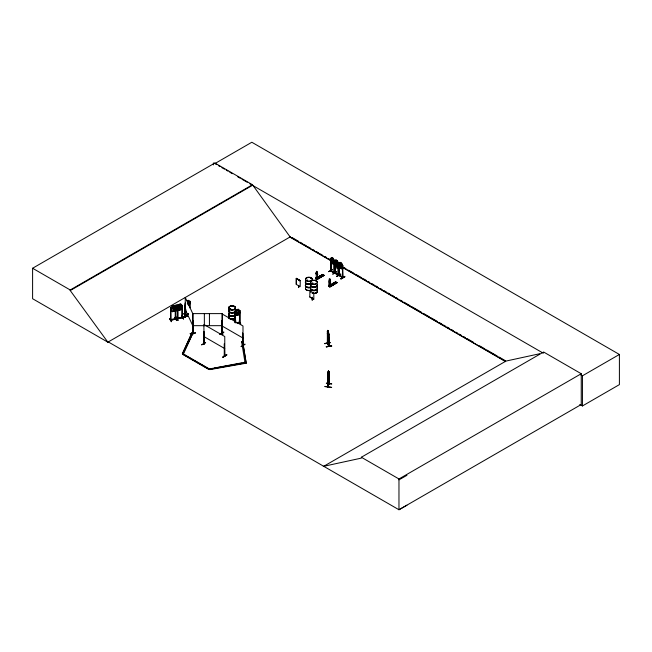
<?xml version="1.0" encoding="UTF-8"?>
<svg xmlns="http://www.w3.org/2000/svg" width="652" height="652" viewBox="0 0 652 652"><rect width="100%" height="100%" fill="white"/><g stroke="black" fill="none" stroke-linecap="round" stroke-linejoin="round"><path stroke-width="0.98" d="M328.82 334.321C328.127 327.94 327.899 332.039 327.32 331.216M328.804 334.297L328.624 333.889L328.812 346.391L328.861 337.002M316.359 271.46L317.149 271.623L317.222 273.172A1.231 0.717 59.5 0 1 317.459 274.818L317.222 278.624L316.326 278.282L316.595 277.907L316.53 278.983L316.375 277.654L316.253 278.135L316.782 278.062M330.116 286.073L330.295 282.3A1.231 0.717 59.5 0 0 330.116 280.613L330.156 279.358M330.173 286.041L330.295 282.3M331.803 257.507L333.148 258.282L333.742 261.99L332.895 262.642L332.039 262.145L331.175 260.507C333.221 255.266 329.651 258.681 331.077 258.811M334.117 260.71L334.199 272.65M338.192 263.123L338.176 275.168L338.681 274.802M340.075 262.283L341.42 263.058L342.015 266.766L341.167 267.418L339.447 265.282C340.531 260.409 339.464 262.992 339.187 263.538L339.211 275.731M342.39 265.462L342.561 277.459M327.548 386.742L327.72 386.033M327.54 386.351L328.967 383.775L328.918 376.709M327.907 386.563L328.331 371.395M171.126 308.103L170.498 308.151L170.588 320.344L170.498 308.151M182.055 305.649L182.397 305.576M324.908 386.595C334.753 387.858 333.099 387.492 324.965 386.424M327.956 330.988L328.119 334.541L328.021 330.98M316.513 278.168L316.122 277.874L316.122 278.754M329.407 285.356L329.178 285.715L329.056 281.599A1.231 0.717 59.5 0 1 329.236 280.115L329.252 278.909L329.847 278.828M329.268 285.739L329.627 285.274L329.48 286.391L329.268 285.103L328.559 285.519L328.657 286.22M327.972 377.459L327.524 376.595L327.964 371.787M328.421 376.473L328.934 373.539L327.964 377.524M327.565 331.778L327.801 330.401L328.983 334.264L329.032 346.318M333.685 283.913L333.131 284.093L333.123 283.596M333.033 283.718L333.62 283.628M170.449 319.79L171.02 319.659M170.449 320.23L175.608 319.064M175.681 318.73L175.225 318.852C175.209 320.075 174.728 318.176 175.608 318.624M182.006 317.328L177.214 318.249L182.25 317.084M230.71 308.918L229.814 309.268M230.441 309.13L229.96 308.918M234.182 306.807L234.402 306.79M307.451 280.727L307.337 280.205M307.589 280.58L307.157 280.173M310.67 278.184L311.232 278.274L310.719 278.396M311.591 283.424L311.664 283.579M312.365 283.563L311.664 283.27M311.517 284.019A3.456 1.997 0 0 1 312.235 283.702L312.389 283.433M316.285 281.24L315.853 281.175M185.657 315.177L185.144 315.177M316.725 278.054L316.456 277.948M239.936 310.849L239.936 322.927L237.727 323.368M332.243 258.062L331.827 260.295L332.675 261.517L333.107 260.189L332.284 258.037M337.304 266.375L335.959 265.592L334.672 262.943L335.935 265.633L337.263 266.399L338.616 265.217L337.263 262.577L335.894 261.835L337.239 262.609L337.883 264.859L337.883 266.293L337.035 266.945L335.315 264.81L336.424 260.417M336.383 262.357L335.959 264.59L336.807 265.82L337.247 264.492L336.334 262.381M340.515 262.829L340.099 265.062L340.939 266.293L341.379 264.965L340.556 262.805M236.472 311.599L237.035 309.855L237.605 309.741L238.192 312.096L237.605 312.952L236.472 312.438M328.738 371.787L328.421 370.735L328.918 371.673L328.999 384.077L328.983 371.99M185.249 316.815L185.078 304.818L185.225 317.19L185.168 303.139L185.6 302.993M221.827 332.691L222.405 332.544L222.356 333.637L222.365 313.612L192.821 313.612L192.739 333.384L192.593 332.634M327.459 343.588L327.581 331.24M328.673 345.642C330.377 347.377 324.72 338.527 328.999 346.318M183.709 313.865L186.578 316.636L183.75 313.636M170.522 308.29L172.226 305.959L171.427 309.537L172.56 310.417L173.693 310.165L174.801 308.779L175.632 305.226L173.913 307.524C172.218 309.407 178.591 313.302 173.97 309.407L173.97 307.532L173.391 306.024L172.829 306.155L172.283 308.755L173.391 309.244L173.97 308.372M174.809 308.771L175.95 309.659L177.075 309.407L178.192 308.013L178.99 304.419L180.743 304.019L182.487 305.576L181.989 305.69M236.423 309.643L235.608 313.204L236.757 314.109L237.907 313.881L239.04 312.52L238.192 309.284L236.423 309.643L235.258 311.151M169.439 318.567L171.492 321.77L169.479 318.535M177.98 320.271L176.236 317.002L178.257 320.23M328.486 370.743L327.752 374.207L327.76 386.84L329.154 383.783L329.105 371.713M327.589 374.721L328.274 374.598L328.274 371.387M326.407 383.148L331.786 383.947L326.35 383.254M328.632 271.737L332.357 269.431M332.544 269.496L328.657 271.566M336.897 276.529L340.809 274.272M205.665 342.675L201.59 344.884L205.486 342.61M223.897 332.153L219.985 334.427M241.59 342.023L242.666 341.583L246.203 363.188L209.879 369.602L182.405 353.775L191.965 332.797L193 332.96L183.448 353.938L182.682 354.378L193 332.96M182.405 353.775L191.965 332.797M204.125 343.718L204.052 344.158L203.864 331.795L203.701 343.954L204.198 343.588M222.308 332.968L222.12 332.895M221.924 333.433L222.503 333.539L222.096 321.273L222.356 333.637M224.272 355.405L224.541 355.56M224.288 355.829L224.81 355.927L224.761 336.53L203.864 324.468L204.125 344.158M242.446 344.827L243.033 344.957L242.52 344.867M192.747 334.411L192.666 331.428M192.739 334.598L192.747 332.805M330.931 270.979C329.423 268.551 334.117 275.095 334.289 272.243C336.318 273.881 326.008 267.573 334.036 272.422M334.476 262.829L333.131 264.011L331.803 263.245L330.54 260.555L330.54 258.64L330.686 270.645L334.598 272.862M334.688 272.715L335.12 272.927M334.688 273.155L334.672 261.028L335.976 259.871L337.288 260.67M335.267 272.829L334.851 272.593L334.998 273.343L335.03 261.15M334.859 265.014L334.818 273.033L338.6 275.372L338.698 263.212L338.16 263.09M338.812 275.079L339.399 275.217L338.885 275.12M327.337 331.273L327.858 330.328M327.866 336.033C326.733 327.385 327.712 340.295 328.804 336.179L328.804 334.305M170.498 319.773C180.979 318.526 170.392 318.665 170.889 320.091M170.637 320.319L175.624 319.178L175.714 307.116L173.97 305.56L174.801 307.345M175.665 319.195L175.559 310.034M181.859 317.206L182.006 317.768L181.9 317.174M182.389 317.214L187.817 316.155L181.989 317.312M188.901 305.12L189.993 303.506L188.966 305.177M239.822 322.39L239.292 322.495L239.838 322.52M239.292 322.936L236.847 323.107M188.151 304.859L189.186 303.367L188.404 300.319C183.725 301.053 191.778 299.798 189.398 301.689L189.398 306.709M320.792 276.554L320.539 276.122M229.757 309.032L230.189 308.779M229.96 309.072L230.441 308.95M230.743 309.268L229.797 309.138M306.546 280.425L307.434 280.507L306.88 280.539M306.709 280.401L306.717 280.662M175.69 308.999L173.97 311.297L172.226 311.697L170.498 310.173L172.275 311.672L173.994 311.33L175.641 308.999M179.039 310.132L180.71 309.716L182.487 307.491L180.759 309.798L179.015 310.189L177.344 308.632M235.315 311.216L236.44 309.676L238.184 309.374M239.96 312.789L238.216 315.055L236.44 315.413L235.258 314.337M328.877 383.775L327.589 386.783L327.654 374.256M175.258 307.231L175.225 319.293M334.672 261.093L335.976 259.871L335.315 262.895L337.035 265.03L337.883 264.378L337.304 260.637L338.698 263.212M336.383 260.45L337.247 263.416L336.383 263.661L335.959 261.835L334.712 262.943M338.567 265.177L337.288 266.309M338.567 267.157L337.223 268.339L335.91 267.532L334.59 264.899M341.42 268.697L342.748 267.605L341.395 268.787L340.075 268.021L338.763 265.356M327.712 343.58L327.361 342.87L327.622 343.335M328.999 345.878L327.728 343.302M193.302 332.683L192.821 332.561L193.375 332.797M192.78 333.131L193.261 332.968M322.577 274.557L324.085 275.388L317.059 279.512L316.627 279.268L324.068 275.397M315.812 278.812L322.911 274.614L316 278.926M323.897 275.299L317.092 279.521M336.954 282.821L329.953 286.953L328.453 286.106L335.552 281.811L336.872 282.56L329.977 286.97L329.773 286.204L330.588 285.845L330.588 286.367L329.203 285.486M328.893 286.375L335.91 282.234L335.552 281.917L336.962 282.838M329.537 286.733L336.872 282.56M336.774 282.723L329.635 286.709M316.212 274.117L316.155 274.15A1.231 0.717 59.5 0 1 316.342 272.675L316.391 272.642A1.231 0.717 59.5 0 0 316.212 274.117L316.342 278.298M317.402 274.851L317.459 274.818A1.231 0.717 59.5 0 0 317.222 273.172L317.271 272.047M323.979 275.217L322.658 274.476L315.56 278.665L316.481 277.711M319.423 276.277C322.944 277.817 317.907 276.554 320.132 275.853L321.452 276.709L320.132 275.853M320.76 275.486C324.288 277.027 319.252 275.763 321.477 275.062L322.797 275.918L321.477 275.062M321.949 274.891L322.658 274.37M322.658 274.476L315.747 278.779M315.666 278.6L316.986 279.341L316.88 278.763L317.695 278.404L317.695 278.926M316.627 279.26L323.726 275.071M330.116 279.529L330.116 280.613M329.056 281.599L329.472 285.437M329.374 285.16L328.559 285.519M328.469 286.13L335.723 282.145M328.624 286.212L335.894 282.243M328.738 286.277L335.821 282.129M330.588 285.845L329.773 286.204M329.521 286.709L336.619 282.512M203.946 343.857L204.223 331.998M222.446 321.477L221.957 321.346M219.822 334.362L223.709 332.088M224.272 355.845L224.402 343.653L224.663 356.025L224.484 355.275M242.495 345.315L242.634 333.131L242.894 345.495L242.454 344.932M244.932 344.109L241.224 346.693M241.053 346.579L244.965 344.321M223.008 357.247L226.896 354.941L223 357.214M108.33 341.95L107.906 342.202L32.6 298.722L32.6 268.257L214.867 163.024L252.495 184.744L290.124 236.937L330.572 260.287M214.867 163.024L214.867 163.587L251.827 142.25L619.4 354.468L619.4 384.623L582.44 405.96L579.799 404.427M32.6 268.257L70.229 289.977L252.495 184.744M406.946 505.202L398.967 509.75L108.281 341.925L107.849 342.17L70.229 290.539L252.495 185.307M107.849 342.17L290.547 236.692M296.269 278.363L300.262 280.58L300.181 286.652L296.269 284.394L296.269 278.363L300.262 280.58M298.812 280.596L299.627 280.124L299.627 280.914L299.57 280.156M334.394 260.93L334.346 272.968M331.868 263.18L333.131 264.011M296.269 284.394L296.35 278.314M337.263 262.577L338.527 265.266M338.853 265.331L338.999 263.384L339.39 275.674M330.947 258.828L331.077 270.825M342.707 265.714L341.444 263.025L342.83 265.6L342.333 265.511L342.74 277.76L338.6 274.932M332.797 274.207L336.709 271.688L332.797 273.954M338.306 274.728L335.12 273.049L338.502 274.899M338.176 275.168L338.347 263.009M336.709 276.212L340.849 274.076L336.742 276.252M311.974 292.976L313.172 292.724L312.357 293.196M342.439 276.994C334.28 273.408 343.824 276.309 342.683 277.768M340.882 278.836L344.761 276.342L340.849 278.852L344.981 276.709L341.061 278.95M309.814 296.986L313.816 299.203L313.816 293.172L309.896 290.914L309.814 296.986L313.734 299.252M182.682 353.995L208.795 369.073L244.81 362.276L245.136 363.245L244.81 362.276M182.682 354.378L208.795 369.456L212.495 368.486M323.294 466.555L505.993 361.069L539.652 353.751M323.718 466.302L361.347 458.12L361.347 457.248L543.613 352.015L581.242 373.735L581.242 404.517L398.967 509.75L398.967 478.967L581.242 373.735M543.613 352.887L543.189 353.139L249.871 183.791M580.696 374.794L582.44 375.805L619.4 354.468M398.967 479.848L406.946 475.3M185.168 314.745L185.657 314.737M185.168 315.185L188.428 314.085M320.727 276.521L320.042 276.415M306.693 280.287L307.451 280.287M307.418 280.662L306.587 280.531M311.697 283.522L312.479 283.579M177.311 318.649L182.43 317.663L177.311 318.804L177.271 306.717L178.99 304.419L180.759 304.052L181.574 307.239L180.457 308.624L179.324 308.877L178.192 307.997M187.36 300.922L187.882 300.743L188.412 302.194L187.36 304.142M185.698 303.082L185.168 303.139M189.512 301.819L189.928 301.632L189.928 307.662M185.241 314.883L188.526 313.865M188.526 314.174L185.241 315.323M320.328 276.13L320.238 276.644L320.833 276.293M185.29 314.859L185.747 314.818M172.226 305.959L173.994 305.592L175.657 307.149L176.219 305.389L176.798 305.299M178.192 306.579L177.352 304.892L175.632 305.226L173.986 307.565M175.16 307.222L175.559 307.019M175.681 310.939L177.401 310.605L179.121 308.306L179.104 306.358L179.593 304.614L180.164 304.484L180.734 306.831L179.593 307.834L179.047 307.214M174.687 317.573L176.936 320.539L174.671 317.377M235.176 311.86L235.225 322.854M236.44 309.676L236.44 315.413L238.216 315.055L238.216 309.317L239.96 310.882L238.167 309.341M185.616 315.022L185.6 309.024M239.822 310.768L239.349 310.865L239.879 310.874L239.822 322.83L237.662 323.262M239.04 321.126L240.832 324.134M214.459 368.127L216.415 367.777M218.371 367.418L220.335 367.068M222.291 366.717L237.956 363.889M239.912 363.531L241.876 363.18M182.405 353.4L209.879 369.228L246.203 362.805M338.958 275.421L342.887 277.662L342.83 265.6M182.356 317.076L187.817 316.326M192.593 321.012L192.682 333.359L192.682 332.927M190.172 333.571L195.518 332.74M328.339 331.379L328.2 335.707L327.565 333.213M324.777 343.628L330.14 342.789M324.802 343.702L330.14 342.618L324.786 343.449M331.591 345.756L326.236 346.791L331.664 346.106M239.48 310.833L239.471 323.033M177.401 318.787L177.311 318.363M192.878 332.968L192.91 313.938L185.266 297.459L185.225 317.19M222.316 333.172L221.908 332.968M330.588 270.36L330.988 270.539M330.792 270.686L330.58 258.681M334.207 272.683L334.207 260.621M342.479 277.459L342.479 267.401M182.014 305.543L181.875 317.76M193.318 320.939L192.821 320.939L193.318 320.939L193.261 333.148M221.867 320.939L222.365 321.053L221.867 320.939L221.81 333.115M222.365 332.561L221.81 332.797M222.308 332.544L221.924 332.691M222.454 333.082L221.924 333.131M222.446 331.224L222.748 334.655L222.446 331.395M192.821 325.674L222.365 325.674M192.837 333.123L193.302 332.993M312.031 283.49L312.226 283.49A3.504 2.021 0 0 0 311.485 283.807M316.717 271.248L316.342 272.675M183.416 318.82L181.411 315.837L183.456 318.828M183.465 319.015L181.443 315.853M176.651 320.605L174.638 317.377M328.412 370.801L328.641 373.604L328.046 376.106L327.752 375.642M328.934 371.624L328.918 374.696M191.965 333.18L193 333.335M311.517 283.465A3.447 1.989 0 0 1 312.235 283.147L312.398 283.155M230.466 308.779L230.816 309.113M327.5 343.604L327.483 331.477M222.104 333.311L222.096 313.938L242.984 326L243.025 345.373M321.949 274.785L323.27 275.535M317.695 278.404L317.589 278.763M329.48 285.511L329.015 285.315L329.015 286.195L329.081 285.283M315.666 278.078L316.88 279.178M328.665 286L329.773 286.627M214.867 163.587L216.619 164.597M218.371 165.608L220.123 166.619M221.867 167.629L224.492 169.145M226.244 170.156L227.996 171.166M229.748 172.177L232.373 173.693M237.621 176.725L240.246 178.24M241.998 179.251L247.247 182.275M334.729 261.077L335.218 261.199L334.631 261.053L334.606 272.911M338.143 263.098L338.559 263.286L338.559 275.348L334.745 273.172M292.308 237.703L298.461 241.256M300.222 242.275L302.862 243.799M304.614 244.81L306.375 245.828M308.135 246.839L310.776 248.363M312.536 249.382L314.288 250.401M316.049 251.411L318.689 252.935M320.45 253.954L322.202 254.965M324.843 256.489L326.603 257.507M328.363 258.518L330.116 259.537M343.311 267.149L345.951 268.673M348.584 270.197L353.865 273.245M355.617 274.256L361.778 277.809M363.531 278.828L366.171 280.352M367.932 281.362L369.692 282.381M371.453 283.4L374.085 284.916M375.845 285.935L377.606 286.953M380.238 288.469L381.999 289.488M383.759 290.507L386.4 292.031M388.16 293.041L389.912 294.06M391.673 295.071L394.313 296.595M396.074 297.614L397.826 298.624M400.467 300.148L402.227 301.167M403.987 302.178L410.141 305.731M411.901 306.75L421.575 312.332M423.327 313.351L429.489 316.905M431.241 317.915L437.402 321.477M439.155 322.487L441.795 324.011M443.556 325.03L445.316 326.041M447.076 327.06L449.709 328.584M451.469 329.594L453.23 330.613M455.862 332.137L457.622 333.148M459.383 334.166L461.143 335.177M463.784 336.701L465.536 337.72M467.297 338.73L473.45 342.292M479.611 345.845L484.884 348.885M486.645 349.904L497.199 355.992M498.951 357.011L505.113 360.564M342.879 267.401L505.561 361.322M289.545 236.855L330.132 260.287M343.359 267.931L505.691 361.648M340.091 267.98L341.444 268.763M222.096 326L242.984 338.062M203.864 336.53L224.761 348.592M361.347 457.248L398.967 478.967M190.025 301.623L190.025 303.539M175.665 307.988L176.782 308.477L177.352 307.605L176.782 305.266M328.73 345.894L328.657 345.609M328.755 346.334L327.353 343.376L327.377 331.208M329.896 278.966L330.099 279.39M177.377 304.924L179.121 306.391L179.072 308.298L177.352 310.531M177.271 306.611L177.825 306.497L177.776 318.722L177.735 309.521M329.121 285.609L329.268 285.103M331.664 346.13L331.583 345.715M185.266 309.521L192.487 325.079M195.592 333.107L190.18 333.783M242.829 342.928L246.203 363.188M241.59 341.64L245.136 363.245M582.44 375.805L582.44 405.96M338.999 263.384L338.861 275.568L338.861 263.465M336.163 282.976L334.843 282.332M335.218 265.217L335.258 273.286M331.077 260.824L330.988 270.979M330.491 285.788L330.491 286.204M316.187 277.833L316.187 278.714M312.789 292.503L312.789 293.318M312.357 297.214L312.357 300.23M312.031 298.029L312.031 300.042M299.244 279.904L299.244 280.727M298.812 285.625L298.812 287.638M298.486 285.437L298.486 287.45M242.634 333.131L242.634 345.193M235.16 311.697L235.16 322.748M224.402 343.653L224.467 355.723M213.391 162.91L213.391 164.907M209.431 313.612L209.431 325.674M204.353 313.612L204.353 325.674M189.83 301.534L189.83 307.573M189.504 301.664L189.496 307.809M185.698 309.113L185.673 315.193M182.462 305.543L182.397 317.638L182.324 305.478M170.987 308.046L171.003 320.254M70.229 289.977L70.229 290.539M317.279 290.849A3.431 1.98 0 0 1 313.066 293.278M310.645 291.876A3.431 1.98 0 0 1 310.645 290.849M317.345 284.712A3.504 2.021 0 0 1 313.962 287.263A3.504 2.021 0 0 1 310.572 284.712M317.296 284.916A3.456 1.997 0 0 1 313.962 287.426A3.456 1.997 0 0 1 310.621 284.916M317.345 284.541A3.504 2.021 0 0 1 313.962 287.092A3.504 2.021 0 0 1 310.572 284.541M311.485 283.636A3.504 2.021 0 0 1 313.05 283.115M317.288 284.362A3.447 1.989 0 0 1 313.962 286.864A3.447 1.989 0 0 1 310.629 284.362M317.288 288.249A3.447 1.989 0 0 1 313.962 290.751A3.447 1.989 0 0 1 310.629 288.249M317.345 288.045A3.504 2.021 0 0 1 313.962 290.588A3.504 2.021 0 0 1 310.572 288.045M317.345 287.874A3.504 2.021 0 0 1 313.962 290.417A3.504 2.021 0 0 1 310.572 287.874M317.288 287.687A3.447 1.989 0 0 1 313.962 290.197A3.447 1.989 0 0 1 310.629 287.687M317.288 291.028A3.447 1.989 0 0 1 313.066 293.465M317.304 290.914A3.464 1.997 0 0 1 313.066 293.367M310.613 291.949A3.464 1.997 0 0 1 310.613 290.914M310.621 283.677A3.447 1.989 0 0 1 306.799 283.53A3.447 1.989 0 0 1 305.568 281.436M310.621 287.565A3.447 1.989 0 0 1 306.799 287.418A3.447 1.989 0 0 1 305.568 285.323M310.654 287.402A3.504 2.021 0 0 1 306.766 287.255A3.504 2.021 0 0 1 305.511 285.12M310.654 287.23A3.504 2.021 0 0 1 306.766 287.084A3.504 2.021 0 0 1 305.511 284.948M310.654 284.068A3.504 2.021 0 0 1 306.766 283.922A3.504 2.021 0 0 1 305.511 281.794M310.654 283.897A3.504 2.021 0 0 1 306.766 283.75A3.504 2.021 0 0 1 305.511 281.623M310.629 284.239A3.456 1.997 0 0 1 306.799 284.093A3.456 1.997 0 0 1 305.56 281.998M310.629 287.01A3.456 1.997 0 0 1 306.799 286.864A3.456 1.997 0 0 1 305.56 284.769M310.621 290.344A3.447 1.989 0 0 1 306.799 290.205A3.447 1.989 0 0 1 305.568 288.111M310.613 290.156A3.431 1.98 0 0 1 306.807 290.01A3.431 1.98 0 0 1 305.584 287.923M235.144 313.245A3.504 2.021 0 0 1 232.104 316.277A3.504 2.021 0 0 1 229.072 313.245M235.103 313.449A3.456 1.997 0 0 1 232.104 316.44A3.456 1.997 0 0 1 229.113 313.449M235.087 316.057A3.439 1.989 0 0 1 232.104 319.04A3.464 1.997 0 0 1 229.113 316.122M229.129 316.057A3.439 1.989 0 0 0 232.104 319.04A3.464 1.997 0 0 0 235.103 316.122M235.144 309.912A3.504 2.021 0 0 1 232.104 312.952A3.504 2.021 0 0 1 229.072 309.912M235.095 312.895A3.447 1.989 0 0 1 232.104 315.878A3.447 1.989 0 0 1 229.121 312.895M235.103 310.124A3.456 1.997 0 0 1 232.104 313.115A3.456 1.997 0 0 1 229.113 310.124M235.144 313.074A3.504 2.021 0 0 1 232.104 316.106A3.504 2.021 0 0 1 229.072 313.074M235.144 309.741A3.504 2.021 0 0 1 232.104 312.781A3.504 2.021 0 0 1 229.072 309.741M235.103 309.561A3.456 1.997 0 0 1 232.104 312.561A3.456 1.997 0 0 1 229.113 309.561M235.087 316.554A3.439 1.989 0 0 1 234.541 318.95A3.439 1.989 0 0 1 230.384 319.268M228.787 318.062A3.439 1.989 0 0 1 229.129 316.554M235.103 316.367A3.464 1.997 0 0 1 234.215 318.95A3.464 1.997 0 0 1 229.659 318.779M228.762 317.883A3.464 1.997 0 0 1 229.113 316.367M235.103 319.048A3.456 1.997 0 0 1 234.549 321.46M235.103 319.61A3.456 1.997 0 0 1 235.103 321.607M235.144 319.398A3.504 2.021 0 0 1 234.581 321.843M235.144 319.227A3.504 2.021 0 0 1 234.581 321.672M335.576 262.952L336.261 264.793L335.544 265.869L336.481 265.193L337.426 266.961L336.717 265.046L337.394 264.003L336.497 264.639L335.576 262.952M175.258 306.644L176.17 307.891L175.217 309.594L176.456 308.094L177.703 309.032L176.765 307.744L177.678 306.155L176.48 307.524L175.258 306.644M226.692 354.598L222.788 357.117L226.709 354.631M331.591 345.919L326.244 346.774L331.599 345.951M335.69 283.253L334.37 282.512L335.69 283.253M334.981 283.677L333.661 282.927L334.981 283.677M334.346 284.044L333.025 283.302L334.346 284.044M333.637 284.468L332.316 283.718L333.637 284.468M334.476 260.914L333.172 258.249L334.435 260.939M312.226 283.938A3.464 1.997 0 0 0 317.418 282.202A3.464 1.997 0 0 0 312.226 280.474A3.464 1.997 0 0 0 312.226 283.938M312.235 284.093A3.447 1.989 0 0 0 317.41 282.365A3.447 1.989 0 0 0 312.235 280.645A3.447 1.989 0 0 0 312.235 284.093M307.173 280.89A3.456 1.997 0 0 0 312.357 279.162A3.456 1.997 0 0 0 307.173 277.434A3.456 1.997 0 0 0 307.173 280.89M307.173 281.167A3.447 1.989 0 0 0 312.349 279.447A3.447 1.989 0 0 0 307.173 277.719A3.447 1.989 0 0 0 307.173 281.167M230.384 309.496A3.439 1.989 0 0 0 235.551 307.777A3.439 1.989 0 0 0 230.384 306.057A3.439 1.989 0 0 0 230.384 309.496M230.384 309.781A3.439 1.989 0 0 0 235.551 308.062A3.439 1.989 0 0 0 230.384 306.342A3.439 1.989 0 0 0 230.384 309.781M230.376 309.61A3.464 1.997 0 0 0 235.568 307.874A3.464 1.997 0 0 0 230.376 306.147A3.464 1.997 0 0 0 230.376 309.61"/></g></svg>
